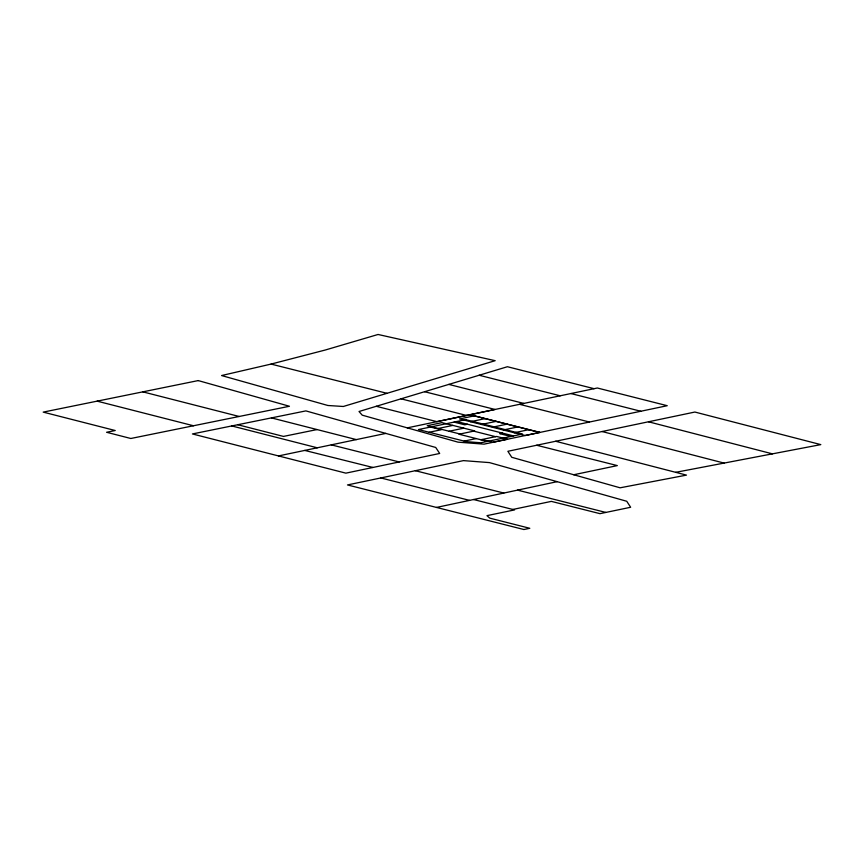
<?xml version="1.0" encoding="UTF-8"?>
<svg xmlns="http://www.w3.org/2000/svg" width="864" height="864" viewBox="0 0 864 864"><rect width="100%" height="100%" fill="white"/><g stroke="black" fill="none" stroke-linecap="round" stroke-linejoin="round"><path stroke-width="1.3" d="M271.069 364.079L325.318 350.006L378.065 334.476L495.169 360.677L343.343 406.48L327.91 405.497L221.573 375.548L271.069 364.079L386.996 393.314M436.493 507.438L557.15 481.669M407.268 427.864L523.843 403.423L448.826 384.404M589.442 422.032L519.556 404.32L597.337 388.001L667.235 405.702L484.056 444.15L457.996 442.152L362.221 415.163L359.024 411.502L507.416 366.725L594.076 388.681M278.478 455.933L385.819 433.415M438.156 428.479L452.855 425.401M470.491 421.708L485.19 418.619M429.16 432.27L441.223 429.743L430.51 427.032M467.489 424.235L464.746 424.807L454.032 422.107M449.096 431.244L463.795 428.166M481.432 424.462L496.13 421.384M492.361 427.226L507.06 424.148M503.302 429.991L517.99 426.913M464.152 441.104L476.215 438.577M502.416 433.091L499.738 433.652L510.926 436.471M480.848 439.744L496.606 436.45L507.535 439.214L492.836 442.292L481.907 439.528M514.231 432.745L528.93 429.667M539.86 432.432L525.161 435.51L459.562 418.943L474.26 415.865L539.86 432.432L469.962 414.72M512.838 509.458L551.362 501.379L599.962 513.659L630.644 507.265L626.756 501.271L489.478 462.607L463.428 460.62L347.49 484.942L523.897 529.524L529.794 528.293L489.769 518.141L486.961 515.646L514.588 509.9L473.548 499.522M573.728 474.746L617.328 465.599L536.674 445.252M317.056 429.559L283.468 436.417L237.762 424.732L192.424 433.944L345.87 473.148L439.679 453.47L435.726 447.466L305.867 410.897L237.762 424.732M675.691 472.327L820.8 444.614L694.883 412.042L507.87 451.289L511.758 457.294L620.104 487.804L686.48 475.114L555.649 441.266M304.733 450.425L372.956 467.467M424.602 391.716L495.04 409.46L436.903 421.664L376.283 406.296M331.268 444.863L399.2 461.959M570.91 393.541L640.818 411.253M479.164 375.246L560.218 395.788M401.047 398.822L466.56 415.444M456.786 421.524L513.594 435.92M473.677 431.147L495.547 436.666M460.026 433.998L427.226 425.714L441.925 422.636L474.725 430.92L458.978 434.225L487.415 441.407M517.547 490.126L605.858 512.438M415.346 470.707L503.82 493.052M380.797 477.943L469.552 500.375M271.415 417.895L356.346 439.603M142.873 391.867L239.177 416.48M231.8 425.952L317.282 447.8M97.168 401.155L193.471 425.758M648.486 421.783L772.427 453.848M602.057 431.525L724.064 463.082M465.685 419.656L418.446 429.559L466.312 441.655L480.892 442.768L522.59 434.03L465.685 419.656M198.223 380.581L43.2 412.117L115.225 430.52L106.574 432.27L130.831 438.491L289.44 406.264L198.223 380.581"/></g></svg>
